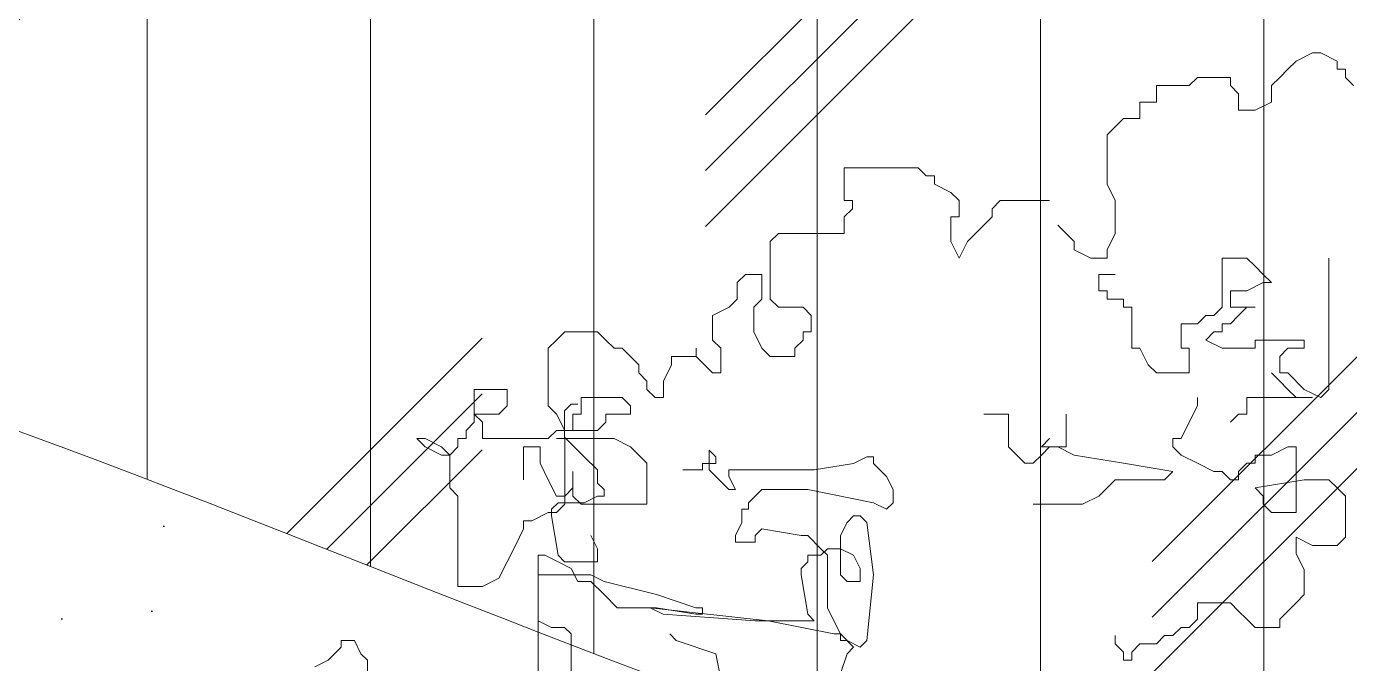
# Model space of a CAD drawing. Extents: x -95 to 325, y -1215 to -918.
# Drawn here: x -25.64 to -12.48, y -1063.37 to -1057.03 of the extents above; entities that cross this region are included whole.
import ezdxf

# ---------------------------------------------------------------- set-up
doc = ezdxf.new("R2010")
doc.units = 0
doc.layers.get('0').update_dxf_attribs({"linetype": 'CONTINUOUS'})
doc.layers.add('福建茶', color=76, linetype='CONTINUOUS')
doc.layers.add('马尼拉草', color=80, linetype='CONTINUOUS')

# ---------------------------------------------------------------- blocks, each defined once
blk = doc.blocks.new('tulia')
at = {"color": 3, "lineweight": 0}
for p, q in [((209.2893, 256.4777), (209.1938, 256.9548)), ((208.4299, 256.764), (208.3344, 256.4777)), ((211.8195, 256.5254), (211.8195, 256.7163)), ((210.3395, 256.6208), (210.3395, 256.3346)), ((210.5783, 255.9053), (210.5783, 256.6208)), ((212.2014, 256.5731), (212.106, 256.5254)), ((206.2059, 256.4064), (206.2656, 256.4661)), ((206.2656, 256.4661), (206.2656, 256.5258)), ((206.2656, 256.5258), (206.3253, 256.5258)), ((206.3253, 256.5258), (206.3253, 256.4661)), ((206.3253, 256.4661), (206.3851, 256.4064)), ((208.3344, 256.4777), (208.2867, 256.43)), ((209.5757, 256.3823), (209.2893, 256.4777)), ((211.8673, 256.4777), (211.8195, 256.5254)), ((211.915, 256.3823), (211.8673, 256.4777)), ((212.106, 256.5254), (212.0105, 256.43)), ((205.9073, 256.2871), (205.967, 256.3467)), ((205.967, 256.3467), (206.0267, 256.3467)), ((206.0267, 256.3467), (206.0865, 256.4064)), ((206.0865, 256.4064), (206.2059, 256.4064)), ((206.3851, 256.4064), (206.3851, 256.3467)), ((208.1435, 255.9053), (208.1912, 256.3823)), ((208.1912, 256.3823), (208.239, 256.43)), ((208.239, 256.43), (208.3344, 256.3823)), ((208.2867, 256.43), (208.3822, 256.3346)), ((208.3344, 256.3823), (208.3822, 256.3823)), ((208.3822, 256.3823), (208.3822, 256.3346)), ((209.6234, 256.3346), (209.5757, 256.3823)), ((212.0105, 256.3823), (211.915, 256.3823)), ((212.0105, 256.43), (212.0105, 256.3823)), ((205.1906, 256.2274), (205.1906, 256.2871)), ((205.1906, 256.2871), (205.3698, 256.2871)), ((205.3698, 256.2871), (205.4295, 256.2274)), ((205.7879, 256.2274), (205.8476, 256.2871)), ((205.8476, 256.2871), (205.9073, 256.2871)), ((208.3822, 256.3346), (208.4299, 256.3346)), ((208.3822, 256.3346), (208.4299, 256.2392)), ((208.4299, 256.3346), (208.9073, 256.2392)), ((210.3395, 256.3346), (210.3873, 256.2869)), ((210.3873, 256.2869), (210.4828, 256.2869)), ((210.4828, 256.2869), (210.5783, 256.2392)), ((205.0712, 256.108), (205.1309, 256.1677)), ((205.1309, 256.1677), (205.1906, 256.2274)), ((205.4295, 256.2274), (205.4892, 256.1677)), ((205.4892, 256.1677), (205.549, 256.108)), ((205.7879, 256.108), (205.7879, 256.2274)), ((208.4299, 256.2392), (208.4777, 256.1438)), ((209.0028, 256.2392), (208.5731, 256.2392)), ((208.5731, 256.2392), (208.6209, 256.1915)), ((208.6209, 256.1915), (208.6686, 255.9053)), ((208.9073, 256.2392), (209.7667, 256.1438)), ((209.6712, 256.1915), (209.0028, 256.2392)), ((209.4325, 256.1915), (209.3847, 256.1915)), ((209.3847, 256.1915), (209.3847, 256.1438)), ((209.7189, 256.1438), (209.4325, 256.1915)), ((209.7667, 256.1438), (209.6712, 256.1915)), ((210.5783, 256.2392), (210.5783, 255.7622)), ((205.0115, 256.0483), (205.0712, 256.108)), ((205.549, 256.108), (205.7879, 256.108)), ((208.4777, 256.1438), (208.4777, 255.7622)), ((209.3847, 256.1438), (209.4325, 256.1438)), ((209.4325, 256.1438), (209.7189, 256.0484)), ((210.0054, 256.1438), (209.7189, 256.1438)), ((210.1008, 256.0484), (210.0054, 256.1438)), ((205.0115, 255.8693), (205.0115, 256.0483)), ((209.7189, 256.0484), (210.1008, 255.953)), ((210.1963, 255.953), (210.1008, 256.0484)), ((210.9836, 255.9887), (210.8642, 255.929)), ((211.1628, 255.9887), (210.9836, 255.9887)), ((211.1628, 255.3322), (211.1628, 255.9887)), ((205.0712, 255.75), (205.0115, 255.8693)), ((208.1912, 255.5236), (208.1435, 255.9053)), ((208.239, 255.8576), (208.239, 255.953)), ((208.239, 255.953), (208.3344, 255.953)), ((208.3344, 255.953), (208.3822, 255.9053)), ((208.3822, 255.9053), (208.3822, 255.619)), ((208.6686, 255.9053), (208.6686, 255.8576)), ((210.1008, 255.953), (210.1963, 255.9053)), ((210.2918, 255.953), (210.1963, 255.953)), ((210.1963, 255.9053), (210.5783, 255.9053)), ((210.3395, 255.8576), (210.2918, 255.953)), ((210.8642, 255.929), (210.8045, 255.8096)), ((208.2867, 255.7622), (208.239, 255.8576)), ((208.6686, 255.8576), (208.6209, 255.8099)), ((208.6209, 255.8099), (208.6209, 255.7622)), ((210.1486, 255.7145), (210.1486, 255.8099)), ((210.1486, 255.8099), (210.3873, 255.8099)), ((210.435, 255.8099), (210.3395, 255.8576)), ((210.3873, 255.8099), (210.435, 255.7622)), ((210.5305, 255.7622), (210.435, 255.8099)), ((210.8045, 255.8096), (210.7448, 255.6903)), ((204.7129, 255.6306), (204.7726, 255.6903)), ((204.7726, 255.6903), (204.9517, 255.6903)), ((204.9517, 255.6903), (205.0712, 255.6306)), ((205.0712, 255.6306), (205.0712, 255.75)), ((208.3822, 255.7145), (208.2867, 255.7622)), ((208.4777, 255.7145), (208.3822, 255.7145)), ((208.5254, 255.7622), (208.4777, 255.7145)), ((208.4777, 255.7622), (208.5254, 255.7145)), ((208.6209, 255.7622), (208.5254, 255.7622)), ((208.5254, 255.7145), (208.6209, 255.619)), ((210.1963, 255.619), (210.1486, 255.7145)), ((210.435, 255.7622), (210.4828, 255.4759)), ((210.5783, 255.7622), (210.5305, 255.7622)), ((210.7448, 255.6903), (210.685, 255.5709)), ((204.7129, 255.3322), (204.7129, 255.6306)), ((208.3822, 255.619), (208.3344, 255.5236)), ((208.6209, 255.619), (208.6686, 255.619)), ((208.6686, 255.619), (208.9551, 255.5713)), ((208.9551, 255.5713), (209.0028, 255.619)), ((209.0028, 255.619), (209.0028, 255.6667)), ((209.0028, 255.6667), (209.146, 255.6667)), ((209.146, 255.619), (209.0983, 255.5236)), ((209.146, 255.6667), (209.146, 255.619)), ((208.239, 255.4759), (208.1912, 255.5236)), ((208.2867, 255.4759), (208.239, 255.4759)), ((208.3344, 255.5236), (208.2867, 255.4759)), ((209.0983, 255.5236), (209.0983, 255.4282)), ((210.4828, 255.4759), (210.4828, 255.4282)), ((210.6253, 255.5113), (210.5059, 255.4516)), ((210.685, 255.5113), (210.6253, 255.5113)), ((210.685, 255.5709), (210.685, 255.5113)), ((205.0712, 254.9742), (205.0712, 255.4516)), ((205.0712, 255.4516), (205.2504, 255.4516)), ((205.2504, 255.4516), (205.3101, 255.3919)), ((205.3101, 255.3919), (205.3101, 255.3322)), ((206.624, 255.3919), (206.5045, 255.3322)), ((206.9823, 255.3919), (206.624, 255.3919)), ((208.048, 255.4282), (208.0003, 255.3805)), ((208.0003, 255.3805), (208.0003, 255.2851)), ((208.1435, 255.3805), (208.048, 255.4282)), ((208.6209, 255.2851), (208.1435, 255.3805)), ((209.0505, 255.3805), (209.0028, 255.3328)), ((209.0983, 255.4282), (209.0505, 255.4282)), ((209.0505, 255.4282), (209.0505, 255.3805)), ((209.7892, 255.3919), (210.267, 255.3919)), ((209.7892, 255.0935), (209.7892, 255.3919)), ((210.2441, 255.3805), (210.1486, 255.3328)), ((210.435, 255.3805), (210.2441, 255.3805)), ((210.267, 255.3919), (210.3267, 255.3322)), ((210.4461, 255.4516), (210.3864, 255.3919)), ((210.3864, 255.3919), (210.3864, 254.9145)), ((210.4828, 255.4282), (210.435, 255.3805)), ((210.5059, 255.4516), (210.4461, 255.4516)), ((204.7726, 255.2725), (204.7129, 255.3322)), ((205.3101, 255.3322), (205.3698, 255.2725)), ((206.5045, 255.3322), (206.3851, 255.2129)), ((208.0003, 255.2851), (208.048, 255.1897)), ((208.9551, 255.2851), (208.6209, 255.2851)), ((209.0028, 255.3328), (208.9551, 255.2851)), ((209.1938, 255.1897), (209.146, 255.2851)), ((209.146, 255.2851), (209.1938, 255.2851)), ((209.1938, 255.2851), (209.2893, 255.1897)), ((210.1486, 255.3328), (210.1008, 255.3328)), ((210.1008, 255.3328), (210.1008, 255.2851)), ((210.1008, 255.2851), (210.1486, 255.2374)), ((210.3267, 255.3322), (210.3267, 255.1532)), ((210.3267, 255.2725), (210.3864, 255.3322)), ((210.3864, 255.3322), (210.4461, 255.3322)), ((210.4461, 255.3322), (210.5059, 255.2129)), ((211.2225, 255.2725), (211.1628, 255.3322)), ((204.8323, 255.2129), (204.7726, 255.2725)), ((205.0115, 255.2129), (204.8323, 255.2129)), ((205.3698, 255.2725), (205.0115, 255.2129)), ((205.549, 255.2129), (205.4892, 255.2129)), ((205.4892, 255.2129), (205.4892, 255.1532)), ((205.6087, 255.1532), (205.549, 255.2129)), ((206.0267, 255.2129), (205.967, 255.1532)), ((206.3851, 255.2129), (206.0267, 255.2129)), ((208.048, 255.1897), (208.1435, 255.0943)), ((209.1938, 255.142), (209.1938, 255.1897)), ((209.2893, 255.1897), (209.337, 255.142)), ((210.1486, 255.2374), (210.1486, 255.142)), ((210.3267, 255.1532), (210.3267, 255.2725)), ((210.5059, 255.2129), (210.5656, 255.0935)), ((210.685, 254.9742), (210.685, 255.2129)), ((211.2225, 255.0338), (211.2225, 255.2725)), ((205.4295, 255.0935), (205.3698, 255.0935)), ((205.3698, 255.0935), (205.3698, 255.0338)), ((205.4892, 255.1532), (205.4295, 255.0935)), ((205.6684, 255.1532), (205.6087, 255.1532)), ((205.7879, 255.0935), (205.6684, 255.1532)), ((205.9073, 255.0338), (205.7879, 255.0935)), ((205.967, 255.1532), (206.3253, 255.0935)), ((206.3253, 255.0935), (206.6837, 255.0338)), ((206.9226, 255.0338), (206.9823, 255.0935)), ((206.9823, 255.0935), (207.042, 255.0935)), ((207.042, 255.0935), (207.1017, 255.0338)), ((208.1435, 255.0943), (208.1435, 255.0466)), ((208.1912, 255.0466), (208.2867, 255.0943)), ((208.2867, 255.0943), (208.5731, 255.142)), ((208.5731, 255.142), (209.1938, 255.142)), ((209.2893, 255.0466), (209.2893, 255.0943)), ((209.2893, 255.0943), (209.3847, 255.0943)), ((209.337, 255.142), (209.337, 254.9989)), ((209.3847, 255.0943), (209.3847, 255.142)), ((209.3847, 255.142), (209.528, 255.142)), ((209.9086, 254.9742), (209.7892, 255.0935)), ((210.1486, 255.142), (210.2441, 255.0466)), ((210.5656, 255.0935), (210.5656, 254.9742)), ((205.2504, 255.0338), (205.1309, 254.9742)), ((205.3698, 255.0338), (205.2504, 255.0338)), ((205.967, 254.9742), (205.9073, 255.0338)), ((206.6837, 255.0338), (206.8031, 254.9742)), ((206.8628, 254.9742), (206.9226, 255.0338)), ((207.1017, 255.0338), (207.1615, 254.9742)), ((208.1435, 255.0466), (208.1912, 255.0466)), ((209.337, 254.9989), (209.2893, 255.0466)), ((210.2441, 255.0466), (210.3395, 254.9512)), ((211.1628, 254.9742), (211.2225, 255.0338)), ((211.2225, 255.0338), (211.2822, 255.0338)), ((211.2822, 254.9742), (211.2225, 255.0338)), ((211.2822, 255.0338), (211.4017, 254.9742)), ((205.1309, 254.9742), (205.0712, 254.9742)), ((205.8476, 254.7951), (205.9073, 254.9145)), ((205.9073, 254.9145), (205.967, 254.9145)), ((205.967, 254.9145), (205.967, 254.9742)), ((206.7434, 254.7355), (206.7434, 254.9742)), ((206.7434, 254.9742), (206.8628, 254.9742)), ((206.8031, 254.9742), (206.9226, 254.9742)), ((206.9226, 254.9742), (206.8628, 254.9145)), ((207.1615, 254.9742), (207.1615, 254.7355)), ((210.0281, 254.9145), (209.9086, 254.9742)), ((210.4461, 254.9145), (210.0281, 254.9145)), ((210.3395, 254.9512), (210.3873, 254.9035)), ((210.3864, 254.9145), (210.4461, 254.9145)), ((210.3873, 254.9035), (210.3873, 254.7126)), ((210.4461, 254.8548), (210.5059, 254.9145)), ((210.5059, 254.9145), (210.9836, 254.9145)), ((210.5656, 254.9742), (210.685, 254.9742)), ((210.9836, 254.9145), (210.9836, 254.7951)), ((211.1031, 254.8548), (211.1031, 254.9145)), ((211.1031, 254.9145), (211.1628, 254.9145)), ((211.1628, 254.9145), (211.1628, 254.9742)), ((211.4017, 254.9145), (211.2822, 254.9742)), ((211.4017, 254.9742), (211.4614, 254.9145)), ((211.4614, 254.9145), (211.4017, 254.9145)), ((210.1475, 254.8548), (210.0878, 254.7951)), ((210.3864, 254.8548), (210.1475, 254.8548)), ((210.3267, 254.7355), (210.3267, 254.8548)), ((210.3267, 254.8548), (210.4461, 254.8548)), ((210.4461, 254.7355), (210.3864, 254.8548)), ((211.0434, 254.7951), (211.1031, 254.8548)), ((205.4892, 254.7355), (205.4295, 254.7355)), ((205.4295, 254.7355), (205.4295, 254.6161)), ((205.549, 254.7951), (205.4892, 254.7355)), ((205.7879, 254.6758), (205.8476, 254.7951)), ((207.1615, 254.7355), (207.3406, 254.7355)), ((210.0878, 254.7355), (209.9086, 254.7355)), ((209.9086, 254.7355), (209.9086, 254.6758)), ((210.0878, 254.7951), (210.0878, 254.7355)), ((210.267, 254.6161), (210.267, 254.7355)), ((210.267, 254.7355), (210.3267, 254.7355)), ((210.3873, 254.7126), (210.3395, 254.6649)), ((210.5059, 254.6758), (210.4461, 254.7355)), ((210.8642, 254.7355), (210.8045, 254.6758)), ((211.0434, 254.7355), (210.8642, 254.7355)), ((210.9836, 254.7951), (211.0434, 254.7355)), ((211.0434, 254.5564), (211.0434, 254.7951)), ((204.8323, 254.5564), (204.892, 254.6161)), ((204.892, 254.6161), (205.0115, 254.5564)), ((205.4295, 254.6161), (204.9517, 254.6161)), ((204.9517, 254.6161), (205.0712, 254.6161)), ((205.0712, 254.6161), (205.1309, 254.5564)), ((205.7879, 254.6161), (205.7879, 254.6758)), ((209.6698, 254.4967), (209.6698, 254.6161)), ((209.6698, 254.6161), (209.7295, 254.6161)), ((209.7295, 254.6161), (209.7892, 254.5564)), ((209.9086, 254.6758), (209.9684, 254.6161)), ((209.9684, 254.6161), (210.267, 254.6161)), ((210.3395, 254.6649), (210.2918, 254.6649)), ((210.5059, 254.258), (210.5059, 254.6758)), ((210.8045, 254.6758), (210.8045, 254.5564)), ((204.8323, 253.6016), (204.8323, 254.5564)), ((205.0115, 254.5564), (205.1309, 254.4371)), ((205.1309, 254.5564), (205.1906, 254.4967)), ((209.7892, 254.5564), (209.7892, 254.4967)), ((210.8045, 254.5564), (211.0434, 254.5564)), ((205.1309, 254.4371), (205.1906, 254.4371)), ((205.1906, 254.4967), (205.2504, 254.4371)), ((205.1906, 254.4371), (205.1906, 254.3177)), ((205.8476, 254.4371), (206.0865, 254.4371)), ((205.8476, 254.258), (205.8476, 254.4371)), ((206.0865, 254.4371), (206.1462, 254.3774)), ((209.2517, 254.258), (209.2517, 254.4371)), ((209.2517, 254.4371), (209.3114, 254.4371)), ((209.3114, 254.4371), (209.3712, 254.3774)), ((209.61, 254.3774), (209.6698, 254.4967)), ((209.7892, 254.4967), (209.8489, 254.4371)), ((209.8489, 254.4371), (209.8489, 254.3774)), ((206.1462, 254.3774), (206.2059, 254.258)), ((209.3712, 254.3774), (209.4309, 254.3177)), ((209.61, 254.3177), (209.61, 254.3774)), ((209.8489, 254.3774), (209.9086, 254.3177)), ((205.1309, 254.258), (205.0115, 254.258)), ((205.0115, 254.258), (205.0115, 254.1984)), ((205.1906, 254.3177), (205.1309, 254.258)), ((205.3698, 254.1984), (205.3698, 254.258)), ((205.3698, 254.258), (205.6087, 254.258)), ((205.6087, 254.258), (205.7281, 254.1984)), ((205.9073, 254.258), (205.8476, 254.258)), ((205.9073, 254.079), (205.9073, 254.258)), ((206.2059, 254.258), (206.2656, 254.258)), ((206.2656, 254.258), (206.2656, 253.9597)), ((208.6545, 254.1984), (208.7142, 254.258)), ((208.7142, 254.258), (208.7142, 254.3177)), ((208.7142, 254.3177), (208.8934, 254.3177)), ((208.8934, 254.3177), (208.9531, 254.258)), ((208.9531, 254.258), (209.0128, 254.1387)), ((209.3114, 254.1984), (209.2517, 254.258)), ((209.4309, 254.3177), (209.4309, 254.258)), ((209.4309, 254.258), (209.4309, 254.3177)), ((209.4309, 254.3177), (209.61, 254.3177)), ((209.9086, 254.3177), (209.9684, 254.258)), ((209.9684, 254.258), (210.0281, 254.258)), ((210.0281, 254.258), (210.0878, 254.1984)), ((210.4461, 254.1984), (210.5059, 254.258)), ((205.0115, 254.1984), (205.3698, 254.1984)), ((205.6684, 254.1387), (205.6087, 254.1387)), ((205.6087, 254.1387), (205.6087, 254.079)), ((205.7281, 254.1984), (205.6684, 254.1387)), ((208.5948, 254.0193), (208.5948, 254.1387)), ((208.5948, 254.1387), (208.6545, 254.1387)), ((208.6545, 254.1387), (208.6545, 254.1984)), ((209.0128, 254.1387), (209.0128, 253.9597)), ((209.3114, 254.0193), (209.3114, 254.1984)), ((210.0878, 254.1984), (210.1475, 254.1387)), ((210.1475, 254.1387), (210.3864, 254.1387)), ((210.3864, 254.1387), (210.4461, 254.1984)), ((205.549, 254.079), (205.4892, 254.0193)), ((205.6087, 254.079), (205.549, 254.079)), ((205.7281, 254.0193), (205.7879, 254.079)), ((205.7879, 254.079), (205.9073, 254.079)), ((205.4295, 253.9597), (205.3698, 253.9597)), ((205.3698, 253.9597), (205.549, 253.9597)), ((205.4892, 254.0193), (205.4295, 253.9597)), ((205.549, 253.9597), (205.549, 253.8403)), ((205.6087, 253.9597), (205.6684, 254.0193)), ((205.6087, 253.6016), (205.6087, 253.9597)), ((205.6684, 254.0193), (205.7281, 254.0193)), ((206.2656, 253.9597), (206.3253, 253.9597)), ((206.3253, 253.9597), (206.3253, 253.9)), ((208.6545, 253.9597), (208.5948, 254.0193)), ((208.8337, 253.9597), (208.6545, 253.9597)), ((208.8934, 253.9), (208.8337, 253.9597)), ((209.0128, 253.9597), (208.9531, 253.9)), ((209.1323, 253.9), (209.192, 253.9597)), ((209.192, 253.9597), (209.3114, 254.0193)), ((206.3253, 253.9), (206.4448, 253.9)), ((206.4448, 253.9), (206.4448, 253.8403)), ((208.8934, 253.4822), (208.8934, 253.9)), ((208.9531, 253.9), (208.9531, 253.721)), ((209.1323, 253.7806), (209.1323, 253.9)), ((205.3101, 253.7806), (205.2504, 253.7806)), ((205.2504, 253.7806), (205.3101, 253.721)), ((205.4295, 253.8403), (205.3101, 253.7806)), ((205.549, 253.8403), (205.4295, 253.8403)), ((206.4448, 253.8403), (206.5045, 253.8403)), ((206.5045, 253.8403), (206.5045, 253.721)), ((209.0725, 253.721), (209.1323, 253.7806)), ((205.3101, 253.721), (205.3698, 253.6613)), ((205.3698, 253.6613), (205.4295, 253.6016)), ((206.5045, 253.721), (206.3851, 253.721)), ((208.9531, 253.721), (209.0725, 253.721)), ((205.4295, 253.6016), (205.6087, 253.6016)), ((206.4448, 253.5419), (206.4448, 253.6016)), ((206.4448, 253.6016), (206.5642, 253.6016)), ((206.5642, 253.6016), (206.6837, 253.5419)), ((207.4601, 253.4822), (207.5198, 253.6016)), ((207.5198, 253.6016), (207.5795, 253.4822)), ((206.3851, 253.4226), (206.4448, 253.5419)), ((206.6837, 253.5419), (206.6837, 253.4822)), ((206.6837, 253.4822), (206.7434, 253.4226)), ((207.4003, 253.4226), (207.4601, 253.4822)), ((207.5795, 253.4822), (207.5795, 253.3032)), ((208.8337, 253.4226), (208.8934, 253.4822)), ((206.3851, 253.1839), (206.3851, 253.4226)), ((206.7434, 253.4226), (206.8031, 253.3629)), ((207.2809, 253.3032), (207.4003, 253.4226)), ((208.3559, 253.3032), (208.3559, 253.4226)), ((208.3559, 253.4226), (208.8337, 253.4226)), ((207.2809, 253.2435), (207.2809, 253.3032)), ((207.5795, 253.3032), (207.5198, 253.3032)), ((207.5198, 253.3032), (207.5198, 253.1839)), ((208.2962, 253.2435), (208.3559, 253.3032)), ((206.4448, 253.0645), (206.3851, 253.1839)), ((206.8628, 253.1839), (207.2212, 253.1839)), ((207.2212, 253.1839), (207.2809, 253.2435)), ((207.5198, 253.1839), (207.5795, 253.1242)), ((208.2962, 253.1839), (208.2962, 253.2435)), ((208.3559, 253.1839), (208.2962, 253.1839)), ((208.3559, 252.9452), (208.3559, 253.1839)), ((207.5795, 253.1242), (207.6989, 253.0645)), ((206.4448, 252.7064), (206.4448, 253.0645)), ((207.6989, 253.0645), (207.6989, 253.0048)), ((207.6989, 253.0048), (207.7587, 253.0048)), ((207.7587, 253.0048), (207.8184, 252.9452)), ((207.8184, 252.9452), (208.3559, 252.9452)), ((206.3851, 252.6468), (206.4448, 252.7064)), ((206.3253, 252.5871), (206.3851, 252.6468)), ((205.2504, 252.4677), (205.3698, 252.5274)), ((205.3698, 252.5274), (205.4892, 252.5274)), ((205.4892, 252.5274), (205.4892, 252.4081)), ((206.2059, 252.4677), (206.2059, 252.5871)), ((206.2059, 252.5871), (206.3253, 252.5871)), ((205.2504, 252.3484), (205.2504, 252.4677)), ((205.4892, 252.4081), (205.549, 252.3484)), ((206.0865, 252.3484), (206.0865, 252.4677)), ((206.0865, 252.4677), (206.2059, 252.4677)), ((204.6531, 252.3484), (204.7129, 252.2887)), ((205.1906, 252.2887), (205.2504, 252.3484)), ((205.549, 252.3484), (205.549, 252.2887)), ((205.7879, 252.2887), (205.8476, 252.3484)), ((205.8476, 252.3484), (206.0865, 252.3484)), ((204.7129, 252.2887), (204.7129, 252.229)), ((204.7129, 252.229), (204.7726, 252.229)), ((204.7726, 252.229), (204.7726, 252.1694)), ((205.0712, 252.1694), (205.1309, 252.229)), ((205.1309, 252.229), (205.1906, 252.2887)), ((205.549, 252.2887), (205.7879, 252.2887)), ((204.7726, 252.1694), (204.892, 252.1097)), ((204.9517, 252.1097), (205.0712, 252.1694)), ((204.892, 252.1097), (204.9517, 252.1097))]:
    blk.add_line(p, q, dxfattribs=at)
blk = doc.blocks.new('tuli')
at = {"color": 3}
blk.add_blockref('tulia', (-25.9976, 9.2058), dxfattribs=at)

msp = doc.modelspace()

# ---------------------------------------------------------------- hatches: boundary and pattern name
at = {"layer": '福建茶', "lineweight": 9}
h = msp.add_hatch(dxfattribs=at)
h.set_pattern_fill('CORK', color=256, scale=0.7, angle=90, style=0)
h.set_pattern_definition([(90, (0, 0), (-2.2225, 1e-16), []), (225, (1.111, 1.111), (4.445002, -4.445002), [3.14309, -3.14309]), (225, (1.111, 1.667), (4.445002, -4.445002), [3.14309, -3.14309]), (225, (1.111, 2.2225), (4.445002, -4.445002), [3.14309, -3.14309])])
edge = h.paths.add_edge_path()
edge.add_spline(control_points=[(-31.487, -1059.337), (-23.644, -1060.962), (-7.742, -1071.795), (16.75, -1052.301), (41.729, -1072.737), (66.733, -1052.183), (91.737, -1072.734), (112.53, -1055.735), (125.033, -1060.611), (129.18, -1062.289)], knot_values=[26.944979, 26.944979, 26.944979, 26.944979, 51.051819, 76.978949, 102.906066, 128.833183, 154.760301, 180.687418, 193.577857, 193.577857, 193.577857, 193.577857], degree=3, periodic=0)
edge.add_line((129.18, -1062.289), (129.18, -1046.625))
edge.add_line((129.18, -1046.625), (-31.487, -1046.625))
edge.add_line((-31.487, -1046.625), (-31.487, -1059.337))
at = {"layer": '马尼拉草'}
h = msp.add_hatch(dxfattribs=at)
h.set_pattern_fill('AR-SAND', color=256, scale=0.1, style=0)
edge = h.paths.add_edge_path()
edge.add_line((129.18, -1062.289), (129.18, -1082.491))
edge.add_spline(control_points=[(129.18, -1082.491), (125.033, -1080.813), (112.53, -1075.937), (91.737, -1092.936), (66.733, -1072.385), (41.729, -1092.939), (16.75, -1072.503), (-7.742, -1091.997), (-23.644, -1081.165), (-31.487, -1079.539)], knot_values=[26.944979, 26.944979, 26.944979, 26.944979, 39.835418, 65.762535, 91.689652, 117.61677, 143.543887, 169.471017, 193.577857, 193.577857, 193.577857, 193.577857], degree=3, periodic=0)
edge.add_line((-31.487, -1079.539), (-31.487, -1059.337))
edge.add_spline(control_points=[(-31.487, -1059.337), (-23.644, -1060.962), (-7.742, -1071.795), (16.75, -1052.301), (41.729, -1072.737), (66.733, -1052.183), (91.737, -1072.734), (112.53, -1055.735), (125.033, -1060.611), (129.18, -1062.289)], knot_values=[26.944979, 26.944979, 26.944979, 26.944979, 51.051819, 76.978949, 102.906066, 128.833183, 154.760301, 180.687418, 193.577857, 193.577857, 193.577857, 193.577857], degree=3, periodic=0)

# ---------------------------------------------------------------- linework, layer by layer
at = {"layer": '福建茶', "lineweight": 9}
msp.add_open_spline([(-31.487, -1059.337), (-23.644, -1060.962), (-7.742, -1071.795), (16.75, -1052.301), (41.729, -1072.737), (66.733, -1052.183), (91.737, -1072.734), (112.53, -1055.735), (125.033, -1060.611), (129.18, -1062.289)], degree=3, knots=[26.944979, 26.944979, 26.944979, 26.944979, 51.051819, 76.978949, 102.906066, 128.833183, 154.760301, 180.687418, 193.577857, 193.577857, 193.577857, 193.577857], dxfattribs=at)

# ---------------------------------------------------------------- block references
at = {"color": 1, "lineweight": 0, "xscale": 1.369095795671456, "yscale": 1.369095796253532, "zscale": 1.369095795696208, "rotation": 180}
msp.add_blockref('tuli', (232.157, -699.524), dxfattribs=at)

doc.saveas('drawing.dxf')
